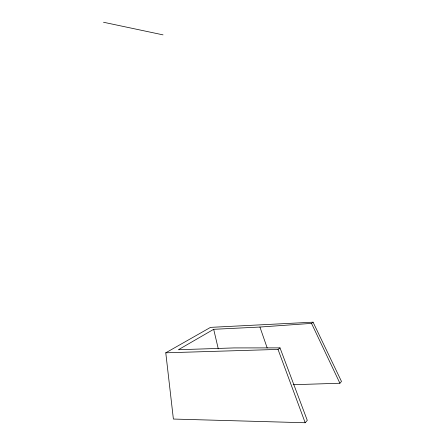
<?xml version="1.0" encoding="UTF-8"?>
<svg xmlns="http://www.w3.org/2000/svg" width="445" height="445" viewBox="0 0 445 445"><rect width="100%" height="100%" fill="white"/><g stroke="black" fill="none" stroke-linecap="round" stroke-linejoin="round"><path stroke-width="0.67" d="M313.069 322.18L210.53 327.37L165.774 352.807L173.389 419.051L305.187 422.75L307.278 420.369L280.005 347.879L234.003 347.923L178.395 349.731L213.683 329.306L259.93 327.047L311.517 323.382L313.069 322.18L341.487 381.443L339.908 383.234L293.155 384.725M165.774 352.807L278.025 349.42L280.005 347.879M103.513 22.25L163.026 34.866M311.517 323.382L339.908 383.234M278.025 349.42L305.187 422.75M259.93 327.047L267.178 347.934M213.683 329.306L218.278 348.841"/></g></svg>
